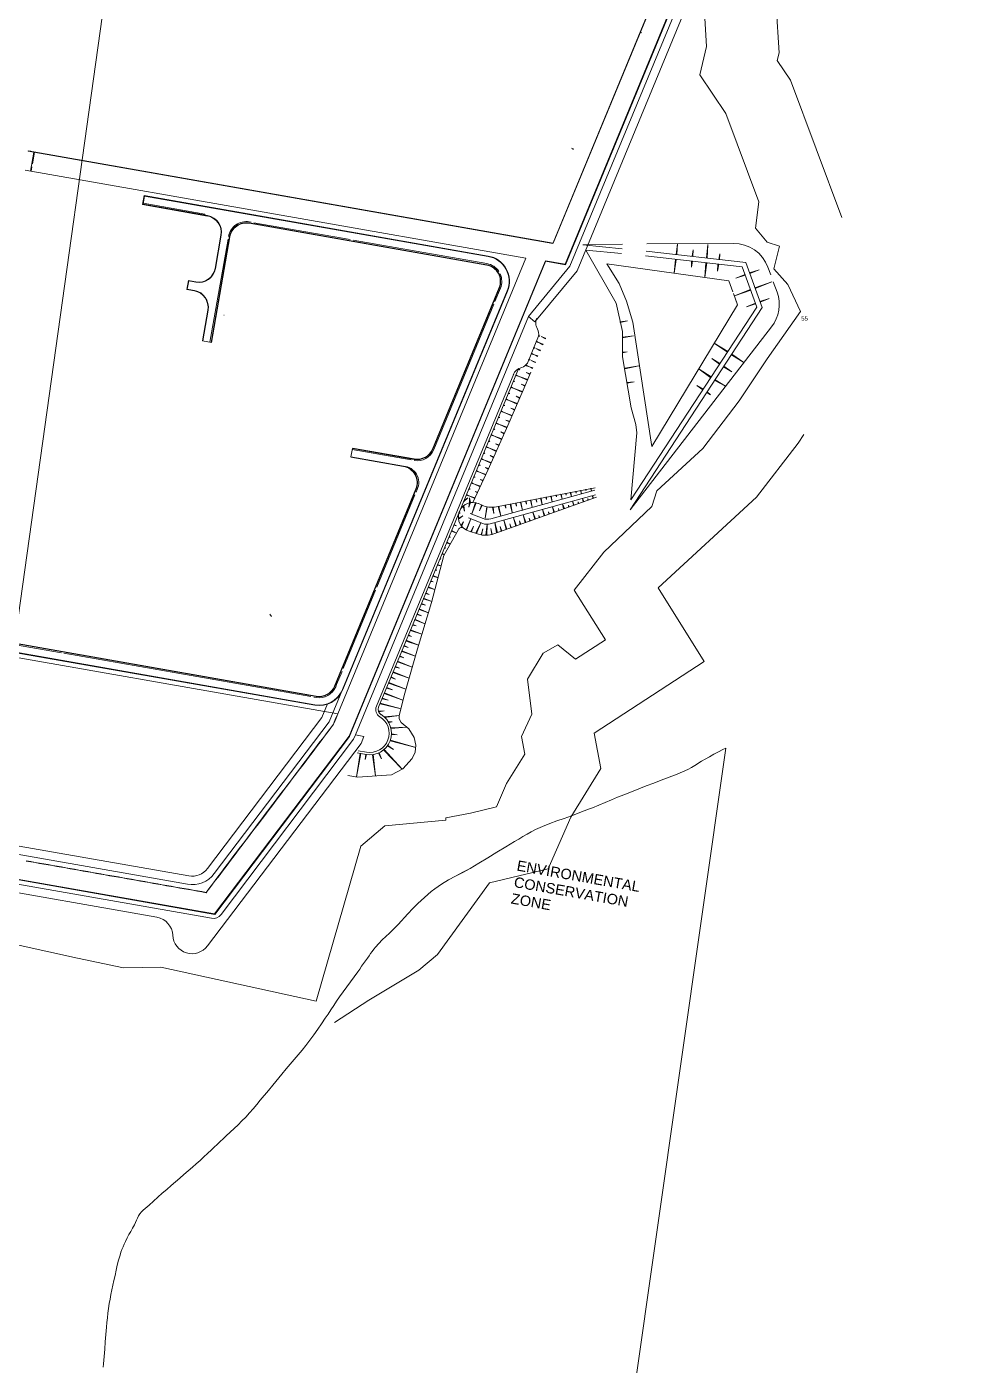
# Model space of a CAD drawing. Header units: metres. Extents: x 277863 to 282129, y 6130772 to 6135401.
# Drawn here: x 280518 to 280906, y 6132378 to 6132934 of the extents above; entities that cross this region are included whole.
import ezdxf

# ---------------------------------------------------------------- set-up
doc = ezdxf.new("R2010")
doc.units = ezdxf.units.M
doc.layers.add('_User Miscellaneous1', color=7, linetype='Continuous')
doc.layers.add('_User Miscellaneous2', color=7, linetype='Continuous')
doc.layers.add('Cadastre Land Parcels_SP_EXT', color=9, linetype='Continuous', lineweight=5)
doc.styles.get("Standard").update_dxf_attribs({"font": 'arial.ttf'})

# ---------------------------------------------------------------- blocks, each defined once
blk = doc.blocks.new('Site plan')
at = {"layer": '_User Miscellaneous2', "color": 253, "lineweight": 0}
for p, q in [((41.08, -235.75), (86.38, -126.19)), ((86.63, -126.06), (41.19, -235.95)), ((72.18, -139.55), (72.98, -139.69)), ((43.76, -187.65), (44.64, -188.01)), ((44.32, -187.88), (44.22, -188.11)), ((-180.94, -197.1), (-179.56, -189.22)), ((-179.27, -189.27), (-180.11, -194.1)), ((-180.32, -195.28), (-180.65, -197.15)), ((-48.61, -432.09), (32.99, -234.65)), ((-48.59, -431.59), (32.82, -234.62)), ((32.96, -234.5), (32.99, -234.33)), ((41.19, -235.95), (32.96, -234.5)), ((32.99, -234.33), (41.08, -235.75)), ((-100.57, -256.88), (-100.52, -256.86)), ((-81.56, -380.96), (-80.87, -381.94)), ((-55.13, -426.65), (-56.24, -428.12)), ((-56.16, -428.18), (-55.04, -426.7)), ((-54.78, -425.79), (-55.13, -426.65)), ((-55.04, -426.7), (-54.68, -425.83)), ((-54.07, -424.08), (-54.78, -425.79)), ((-54.68, -425.83), (-53.98, -424.12)), ((-104.47, -505.41), (-48.59, -431.59)), ((-48.45, -431.7), (-104.39, -505.6)), ((-59.51, -432.61), (-58.4, -431.13)), ((-58.4, -431.13), (-57.28, -429.66)), ((-56.24, -428.12), (-57.36, -429.6)), ((-57.28, -429.66), (-56.16, -428.18)), ((-48.45, -431.7), (-48.59, -431.59)), ((-67.41, -442.87), (-68.52, -444.34)), ((-68.44, -444.4), (-67.33, -442.93)), ((-76.34, -454.66), (-77.45, -456.14)), ((-77.37, -456.2), (-76.25, -454.72)), ((-78.57, -457.61), (-79.68, -459.09)), ((-79.6, -459.15), (-78.49, -457.67)), ((-77.45, -456.14), (-78.57, -457.61)), ((-78.49, -457.67), (-77.37, -456.2)), ((-104.39, -505.6), (-339.75, -464.24)), ((-339.72, -464.07), (-104.47, -505.41)), ((-86.38, -467.93), (-87.5, -469.41)), ((-87.42, -469.47), (-86.3, -467.99)), ((-97.54, -482.68), (-98.66, -484.15)), ((-100.81, -487.16), (-99.69, -485.69)), ((-98.66, -484.15), (-99.77, -485.63))]:
    blk.add_line(p, q, dxfattribs=at)
at = {"layer": '_User Miscellaneous2', "color": 251, "lineweight": 0}
for p, q in [((-90.17, -218.76), (8.5, -236.1)), ((-90.15, -218.61), (8.53, -235.95)), ((-90.07, -218.17), (-89.34, -218.3)), ((-88.16, -218.51), (-48.16, -225.54)), ((-106.39, -268.1), (-98.89, -225.4)), ((-105.95, -268.18), (-98.24, -224.3)), ((-104.28, -237.53), (-101.84, -223.67)), ((-104.13, -237.55), (-101.69, -223.69)), ((-46.98, -225.74), (8.61, -235.5)), ((-51.35, -412.26), (17.02, -246.83)), ((-51.21, -412.32), (17.16, -246.89)), ((-14.05, -312.46), (13.65, -245.44)), ((-13.91, -312.51), (13.79, -245.5)), ((11.93, -251.17), (14.2, -245.67)), ((-109.4, -267.58), (-107.15, -254.77)), ((-13.49, -312.69), (11.44, -252.37)), ((-45.98, -431.13), (25.83, -257.38)), ((-37.27, -419.23), (19.75, -281.25)), ((-47.87, -315.82), (-26.04, -319.66)), ((-47.32, -312.67), (-22.85, -316.97)), ((-47.22, -312.08), (-21.56, -316.59)), ((-54.72, -410.87), (-20.89, -329.02)), ((-54.58, -410.93), (-20.75, -329.07)), ((-37.1, -369.82), (-21.26, -331.47)), ((-20.8, -330.36), (-20.34, -329.24)), ((-51.04, -403.54), (-37.6, -371.02)), ((-211.62, -388.78), (-62.24, -415.03)), ((-211.72, -389.37), (-168.06, -397.04)), ((-211.64, -388.93), (-62.26, -415.17)), ((-167.08, -397.21), (-64.55, -415.22)), ((-63.27, -415.42), (-62.34, -415.59)), ((-44.89, -437.65), (-41.4, -438.27)), ((-115.15, -489.62), (-329.08, -452.03))]:
    blk.add_line(p, q, dxfattribs=at)
at = {"layer": '_User Miscellaneous2', "color": 254, "lineweight": 0}
for p, q in [((74.96, -227.27), (110.92, -227.14)), ((126.44, -240.17), (125.28, -236.99)), ((129.06, -247.34), (127.51, -243.11)), ((111.37, -249.02), (112.66, -252.55)), ((29.97, -265.67), (25.39, -276.76)), ((23.64, -288.03), (26.87, -280.57)), ((10, -343.52), (53.71, -331.49)), ((10.19, -341.44), (53.43, -329.54)), ((54.07, -332.41), (11.49, -347.66)), ((53.51, -328.51), (12.54, -336.45)), ((-3.01, -338.96), (-2.63, -337.99)), ((6.39, -335.68), (5.04, -335.04)), ((0.92, -341.01), (6.84, -343.35)), ((1.66, -339.15), (7.03, -341.27)), ((5.05, -347.77), (0.76, -346.38)), ((-41.57, -439.25), (-45.28, -438.6))]:
    blk.add_line(p, q, dxfattribs=at)
at = {"layer": '_User Miscellaneous2', "color": 251, "lineweight": 0, "extrusion": (0, 0, -1)}
blk.add_line((29.97, -265.67), (25.39, -276.76), dxfattribs=at)
at = {"layer": '_User Miscellaneous2', "color": 254, "lineweight": 0, "flags": 128}
for points in [[(-187.68, -517.93), (-161.43, -523.77), (-142.27, -527.81), (-126.75, -527.44), (-62.22, -541.58), (-43.81, -477.24), (-33.79, -468.82), (-8.41, -466.5), (-8.5, -465.57), (1.76, -463.59), (12.54, -460.98), (16.79, -451.24), (24.29, -439.09), (22.94, -431.71), (27.24, -422.44), (25.44, -407.91), (32.01, -397.12), (37.99, -393.77), (45.4, -399.66), (57.8, -391.59), (44.89, -370.99), (57.13, -355.25), (77.03, -336.29), (79.19, -329.77), (98.31, -312.18), (113.36, -292.51), (124.99, -275.08), (138.83, -255.33), (133.54, -244.23), (127.73, -237.73), (130.06, -228.27), (124.98, -226.55), (120.12, -220.72), (121.53, -209.89), (107.82, -173.18), (96.94, -157.21), (99.72, -145.39), (99.02, -133.68)], [(128.76, -128.64), (129.92, -147.98), (129.15, -151.23), (134.64, -159.3), (155.95, -216.34)], [(64.9, -227.45), (48.4, -227.75), (64.71, -229.33)], [(62.2, -251.97), (49.61, -229.88), (64.52, -231.32)], [(74.47, -232.28), (114.59, -236.86), (120.67, -253.51), (68.41, -333.49), (70.83, -305.68), (70.47, -302.31), (68.51, -295.36), (64.95, -274.24)], [(74.66, -230.29), (116.04, -234.99), (122.89, -253.78), (68.05, -337.63), (126.75, -261.76)], [(110.97, -247.92), (112.66, -252.55), (77.08, -311.42), (69.15, -259.85), (66.59, -251.05), (63.45, -243.72), (58.41, -235.64), (109.05, -242.67), (110.69, -247.17)], [(64.95, -274.24), (64.85, -263.69), (62.2, -251.97)], [(-36.35, -419.61), (-21.76, -384.31), (21.69, -279.17)], [(2.77, -334.62), (9.1, -320.95), (17.28, -302.7), (23.64, -288.03)], [(140.12, -306.44), (137.76, -309.96), (120.54, -332.48), (79.69, -370.05), (98.86, -400.63), (53.18, -430.39), (55.87, -445.03), (43.42, -465.18), (34.08, -486.63), (9.71, -492.52), (-11.87, -522.22), (-19.7, -528.8), (-40.43, -541.17), (-54.63, -550.53)], [(-49.14, -447.93), (-45.16, -448.7), (-31.02, -447.68), (-26.24, -445.19), (-22.37, -440.88), (-21.19, -438.22), (-20.93, -435.4), (-21.61, -432.14), (-23.78, -428.55), (-26.93, -425.97), (-27.77, -424.47), (-27.82, -423.14), (-25.74, -414.71), (-20.22, -395.36), (-14.4, -376.13), (-9.3, -356.61), (-3.17, -345.86)]]:
    blk.add_lwpolyline(points, dxfattribs=at)
at = {"layer": '_User Miscellaneous2', "color": 251, "lineweight": 0}
for points in [[(-13.11, -103.91), (31.55, -111.76, 0.414214), (38.48, -106.9), (40.44, -95.76, -0.414214), (49.12, -89.67), (93.76, -97.51, -0.479661), (99.77, -108.45), (95.86, -117.88), (46.01, -238.43), (28.53, -259.61), (25.83, -257.39), (42.98, -236.61), (90.57, -121.53, 0.351001), (87.78, -111.93)], [(-380.78, -356.21), (-380.25, -368.1), (-337.62, -449.96, 0.220331), (-329.69, -455.48), (-115.75, -493.07)], [(-121.82, -514.28, 0.702657), (-107.44, -518.71), (-43.66, -434.69), (-42.45, -431.75), (-45.98, -431.13), (-46.72, -432.93), (-101.8, -505.69, -0.281276), (-105.68, -507.22), (-341.72, -465.74, -0.233272), (-344.58, -463.65), (-390.23, -376), (-389.86, -384.28), (-360.22, -441.19)], [(-115.75, -493.07, 0.281276), (-104.6, -488.69), (-56.88, -425.65), (-51.35, -412.26)], [(-362.91, -451.55, 0.678319), (-359.89, -466.1), (-128.43, -506.77, -0.351), (-121.82, -514.28)]]:
    blk.add_lwpolyline(points, format="xyb", dxfattribs=at)
at = {"layer": '_User Miscellaneous2', "color": 253, "lineweight": 0}
for points in [[(-94.2, -102.71), (75.09, -132.45), (36.04, -226.93)], [(-94.18, -102.59), (75.24, -132.36), (36.15, -226.95)], [(-181.83, -188.64), (-181.87, -188.84), (35.92, -227.11)], [(-181.86, -188.82), (-181.83, -188.64), (36.17, -226.95)], [(-183.11, -196.72), (24.81, -233.25), (-53.36, -422.37), (-222.1, -392.72)], [(-53.98, -424.12), (-53.27, -422.41), (-53.36, -422.37), (-54.07, -424.08)], [(-59.59, -432.55), (-60.71, -434.02), (-61.83, -435.49), (-62.94, -436.97), (-64.06, -438.44), (-65.17, -439.92), (-66.29, -441.39), (-67.41, -442.87)], [(-67.33, -442.93), (-66.21, -441.45), (-65.09, -439.98), (-63.98, -438.5), (-62.86, -437.03), (-61.74, -435.56), (-60.63, -434.08), (-59.51, -432.61)], [(-57.36, -429.6), (-58.48, -431.07), (-59.59, -432.55)], [(-68.52, -444.34), (-69.64, -445.82), (-70.75, -447.29), (-71.87, -448.76), (-72.99, -450.24), (-74.1, -451.71), (-75.22, -453.19), (-76.34, -454.66)], [(-76.25, -454.72), (-75.14, -453.25), (-74.02, -451.77), (-72.91, -450.3), (-71.79, -448.83), (-70.67, -447.35), (-69.56, -445.88), (-68.44, -444.4)], [(-79.68, -459.09), (-80.8, -460.56), (-81.92, -462.03)], [(-81.84, -462.1), (-80.72, -460.62), (-79.6, -459.15)], [(-182.64, -483.45), (-180.82, -483.77), (-179, -484.09), (-177.18, -484.41), (-175.36, -484.73), (-173.54, -485.05), (-171.72, -485.37), (-169.89, -485.69), (-168.07, -486.01), (-166.25, -486.33), (-164.43, -486.65), (-162.61, -486.97), (-160.79, -487.29), (-158.97, -487.61), (-157.15, -487.93), (-155.32, -488.25), (-153.5, -488.57), (-151.68, -488.89), (-149.86, -489.21), (-148.04, -489.53), (-146.22, -489.85), (-144.4, -490.17), (-142.57, -490.49), (-140.75, -490.81), (-138.93, -491.13), (-137.11, -491.45), (-135.29, -491.77), (-133.47, -492.09), (-131.65, -492.41), (-129.82, -492.73), (-128, -493.05), (-126.18, -493.37), (-124.36, -493.69), (-122.54, -494.01), (-120.72, -494.33), (-118.9, -494.65), (-117.08, -494.97), (-115.25, -495.29), (-113.43, -495.61), (-111.61, -495.93), (-109.79, -496.25), (-107.94, -496.58), (-107.51, -496.01)], [(-106.47, -494.47), (-107.59, -495.95), (-107.98, -496.47), (-109.77, -496.15), (-111.59, -495.83), (-113.41, -495.51), (-115.24, -495.19), (-117.06, -494.87), (-118.88, -494.55), (-120.7, -494.23), (-122.52, -493.91), (-124.34, -493.59), (-126.16, -493.27), (-127.99, -492.95), (-129.81, -492.63), (-131.63, -492.31), (-133.45, -491.99), (-135.27, -491.67), (-137.09, -491.35), (-138.91, -491.03), (-140.74, -490.71), (-142.56, -490.39), (-144.38, -490.07), (-146.2, -489.75), (-148.02, -489.43), (-149.84, -489.11), (-151.66, -488.79), (-153.48, -488.47), (-155.31, -488.15), (-157.13, -487.83), (-158.95, -487.51), (-160.77, -487.19), (-162.59, -486.87), (-164.41, -486.55), (-166.23, -486.23), (-168.06, -485.91), (-169.88, -485.59), (-171.7, -485.27), (-173.52, -484.95), (-175.34, -484.63), (-177.16, -484.31), (-178.98, -483.99), (-180.81, -483.67), (-182.63, -483.35)], [(-81.92, -462.03), (-83.03, -463.51), (-84.15, -464.98), (-85.26, -466.46), (-86.38, -467.93)], [(-86.3, -467.99), (-85.18, -466.52), (-84.07, -465.04), (-82.95, -463.57), (-81.84, -462.1)], [(-87.5, -469.41), (-88.61, -470.88), (-89.73, -472.36), (-90.85, -473.83), (-91.96, -475.3), (-93.08, -476.78), (-94.19, -478.25), (-95.31, -479.73), (-96.43, -481.2), (-97.54, -482.68)], [(-97.46, -482.74), (-96.35, -481.26), (-95.23, -479.79), (-94.11, -478.31), (-93, -476.84), (-91.88, -475.37), (-90.76, -473.89), (-89.65, -472.42), (-88.53, -470.94), (-87.42, -469.47)], [(-99.69, -485.69), (-98.58, -484.21), (-97.46, -482.74)], [(-107.51, -496.01), (-106.39, -494.53), (-105.27, -493.06), (-104.16, -491.58), (-103.04, -490.11), (-101.93, -488.64), (-100.81, -487.16)], [(-99.77, -485.63), (-100.89, -487.1), (-102.01, -488.57), (-103.12, -490.05), (-104.24, -491.52), (-105.36, -493), (-106.47, -494.47)]]:
    blk.add_lwpolyline(points, dxfattribs=at)
at = {"layer": '_User Miscellaneous2', "color": 253, "lineweight": 0, "extrusion": (0, 0, -1)}
blk.add_lwpolyline([(180.93, -188.73), (180.95, -188.8), (180.85, -188.82), (180.83, -188.74)], dxfattribs=at)
at = {"layer": '_User Miscellaneous2', "color": 251, "lineweight": 0, "flags": 128}
for points in [[(-107.4, -215.74), (-134.35, -211), (-133.69, -207.27), (9.16, -232.37)], [(-107.38, -215.59), (-134.18, -210.88), (-133.57, -207.44), (9.13, -232.52)], [(-134.1, -210.44), (-108.48, -214.95), (-108.56, -215.38)], [(-107.3, -254.75), (-109.55, -267.55), (-105.8, -268.21), (-98.09, -224.32)], [(-112.86, -246.82), (-115.96, -246.28), (-115.3, -242.54), (-112.2, -243.08)], [(-112.83, -246.68), (-115.79, -246.16), (-115.18, -242.71), (-112.23, -243.23)], [(-26.01, -319.51), (-47.85, -315.67), (-47.24, -312.23), (-21.59, -316.74)], [(-342.02, -369.75), (-212.28, -392.55), (-62.9, -418.8)], [(-341.84, -369.63), (-212.25, -392.4), (-62.87, -418.65)], [(-54.17, -411.1), (-53.81, -410.24), (-51.54, -404.74)]]:
    blk.add_lwpolyline(points, dxfattribs=at)
at = {"layer": '_User Miscellaneous2', "color": 254, "lineweight": 0, "flags": 128}
for points in [[(87.49, -231.75), (87.12, -231.76), (87.74, -227.22)], [(100.03, -233.17), (99.74, -233.14), (100.33, -227.51)], [(94.11, -232.5), (93.81, -232.47), (94.25, -229.84)], [(105.13, -233.77), (104.83, -233.74), (105.27, -231.4)], [(87.2, -233.83), (86.91, -233.8), (86.41, -239.52)], [(93.9, -234.48), (93.61, -234.45), (93.5, -237.02)], [(99.86, -235.18), (99.56, -235.15), (99.04, -241.19)], [(104.88, -235.75), (104.52, -235.71), (104.4, -238.59)], [(117.63, -239.36), (117.74, -239.64), (121.57, -238.08)], [(115.76, -240.05), (115.86, -240.33), (111.92, -241.6)], [(119.89, -245.56), (120, -245.84), (126.94, -243.04)], [(118.02, -246.24), (118.12, -246.52), (111.33, -248.9)], [(121.95, -251.19), (122.05, -251.47), (125.73, -249.97)], [(120.07, -251.88), (120.17, -252.16), (116.39, -253.37)], [(63.95, -259.63), (63.97, -259.87), (66.97, -259.25)], [(30.03, -265.55), (30.14, -265.27), (30.61, -265.62)], [(32.87, -266.74), (32.99, -266.48), (31.08, -265.81)], [(64.89, -266.05), (64.87, -266.36), (69.45, -265.52)], [(27.98, -270.51), (28.09, -270.23), (28.56, -270.58)], [(30.73, -271.67), (30.86, -271.41), (28.98, -270.76)], [(29, -268.02), (29.12, -267.75), (30.42, -268.44)], [(31.79, -269.17), (31.92, -268.91), (30.42, -268.44)], [(64.98, -272.19), (64.96, -272.46), (66.86, -272.05)], [(108.63, -271.96), (108.46, -272.21), (103.02, -268.5)], [(24.52, -277.8), (24.76, -277.57), (26.31, -278.37)], [(25.92, -275.48), (26.04, -275.2), (26.5, -275.55)], [(28.6, -276.6), (28.72, -276.34), (26.93, -275.72)], [(26.95, -272.99), (27.07, -272.71), (28.37, -273.41)], [(29.66, -274.11), (29.79, -273.84), (28.37, -273.41)], [(105.36, -276.96), (105.2, -277.21), (101.96, -274.9)], [(110.3, -273.03), (110.13, -273.29), (115.3, -276.49)], [(20.56, -281.92), (20.67, -281.64), (22.05, -282.37)], [(21.58, -279.44), (21.7, -279.16), (22.24, -279.54)], [(25.4, -283.91), (25.53, -283.65), (22.05, -282.37)], [(26.47, -281.47), (26.59, -281.21), (24.95, -280.66)], [(27.52, -279.03), (27.64, -278.77), (26.31, -278.37)], [(65.8, -278.84), (65.85, -279.13), (71.66, -277.94)], [(101.71, -282.53), (101.51, -282.84), (96.67, -279.29)], [(107.01, -278.06), (106.85, -278.31), (110.26, -280.35)], [(18.5, -286.88), (18.62, -286.6), (19.92, -287.3)], [(19.53, -284.41), (19.64, -284.13), (20.11, -284.48)], [(23.27, -288.85), (23.39, -288.59), (19.92, -287.3)], [(24.33, -286.41), (24.46, -286.15), (22.82, -285.6)], [(66.73, -284.8), (66.78, -285.1), (69.69, -284.53)], [(98.39, -287.62), (98.22, -287.87), (95.69, -286.12)], [(100.03, -288.77), (99.86, -289.02), (101.42, -289.9)], [(103.34, -283.7), (103.18, -283.95), (107.63, -286.42)], [(15.42, -294.35), (15.53, -294.08), (16, -294.43)], [(16.45, -291.85), (16.57, -291.57), (17.87, -292.27)], [(17.48, -289.37), (17.59, -289.09), (18.06, -289.44)], [(21.13, -293.78), (21.26, -293.52), (17.87, -292.27)], [(22.2, -291.34), (22.32, -291.08), (20.69, -290.53)], [(13.37, -299.32), (13.48, -299.04), (13.95, -299.39)], [(14.39, -296.83), (14.51, -296.55), (15.81, -297.25)], [(18.99, -298.73), (19.12, -298.47), (15.81, -297.25)], [(20.05, -296.29), (20.17, -296.03), (18.56, -295.48)], [(11.32, -304.26), (11.44, -303.98), (11.91, -304.33)], [(12.34, -301.79), (12.46, -301.52), (13.76, -302.21)], [(16.85, -303.65), (16.97, -303.39), (13.76, -302.21)], [(15.75, -306.1), (15.86, -305.84), (14.45, -305.38)], [(17.92, -301.21), (18.04, -300.95), (16.51, -300.45)], [(9.27, -309.23), (9.38, -308.96), (9.85, -309.31)], [(10.3, -306.73), (10.42, -306.46), (11.72, -307.15)], [(14.67, -308.54), (14.78, -308.27), (11.72, -307.15)], [(13.55, -311.02), (13.67, -310.76), (12.11, -310.24)], [(6.2, -316.66), (6.31, -316.38), (7.61, -317.08)], [(7.22, -314.18), (7.34, -313.9), (7.8, -314.25)], [(8.24, -311.71), (8.36, -311.43), (9.66, -312.13)], [(12.47, -313.46), (12.59, -313.19), (9.66, -312.13)], [(11.34, -315.9), (11.46, -315.64), (10, -315.16)], [(4.14, -321.63), (4.26, -321.35), (5.56, -322.05)], [(5.17, -319.15), (5.28, -318.87), (5.75, -319.23)], [(8.02, -323.23), (8.14, -322.97), (5.56, -322.05)], [(10.27, -318.34), (10.39, -318.07), (7.61, -317.08)], [(9.14, -320.81), (9.26, -320.55), (7.95, -320.14)], [(2.1, -326.58), (2.21, -326.31), (3.51, -327)], [(3.12, -324.11), (3.24, -323.83), (3.7, -324.18)], [(5.78, -328.1), (5.89, -327.83), (3.51, -327)], [(6.9, -325.69), (7.03, -325.43), (5.83, -325.06)], [(-1.11, -334.35), (-0.88, -333.79), (0.68, -332.66)], [(0.04, -331.57), (0.15, -331.29), (1.45, -331.98)], [(1.06, -329.09), (1.18, -328.81), (1.64, -329.16)], [(1.73, -334.71), (1.32, -334.84), (1.44, -332.76)], [(3.52, -333), (3.65, -332.74), (1.45, -331.98)], [(4.64, -330.58), (4.76, -330.32), (3.76, -330.03)], [(28.87, -333.28), (29.11, -333.24), (29.26, -334.52)], [(30.87, -332.89), (31.11, -332.85), (31.55, -335.57)], [(33.07, -332.47), (33.32, -332.42), (33.4, -333.37)], [(35.08, -332.08), (35.32, -332.03), (35.68, -334.4)], [(37.24, -331.66), (37.49, -331.61), (37.53, -332.34)], [(39.25, -331.27), (39.49, -331.23), (39.79, -333.28)], [(41.23, -330.89), (41.47, -330.84), (41.52, -331.57)], [(43.23, -330.5), (43.47, -330.45), (43.72, -332.2)], [(45.42, -330.08), (45.66, -330.03), (45.7, -330.76)], [(47.42, -329.69), (47.66, -329.64), (47.85, -331.1)], [(48.54, -334.38), (48.83, -334.28), (48.28, -332.97)], [(49.58, -329.27), (49.83, -329.22), (49.82, -329.71)], [(50.56, -333.66), (50.81, -333.57), (50.55, -333.02)], [(51.59, -328.88), (51.83, -328.83), (51.96, -330)], [(52.61, -332.92), (52.9, -332.82), (52.46, -331.8)], [(-3.05, -339.03), (-2.93, -338.75), (-2.47, -339.11)], [(-1.19, -336.12), (-0.94, -335.91), (-0.67, -338.21)], [(1.32, -334.84), (1.73, -334.71), (1.08, -336.53)], [(4.1, -334.77), (3.82, -334.7), (2.31, -339.41)], [(6.33, -335.7), (6.57, -335.82), (5.49, -338.13)], [(8.51, -336.4), (8.75, -336.45), (7.93, -341.18)], [(10.95, -336.62), (11.22, -336.61), (11.43, -339.15)], [(13.25, -336.31), (13.49, -336.26), (14.38, -340.29)], [(16.11, -335.76), (16.35, -335.71), (16.5, -336.99)], [(18.28, -335.33), (18.52, -335.29), (19.11, -338.8)], [(20.48, -334.91), (20.72, -334.86), (20.88, -336.15)], [(22.49, -334.52), (22.73, -334.47), (23.31, -337.99)], [(24.63, -334.1), (24.88, -334.06), (25.03, -335.34)], [(26.64, -333.72), (26.88, -333.67), (27.36, -336.65)], [(28.43, -341.59), (28.72, -341.49), (27.64, -338.62)], [(32.37, -340.18), (32.66, -340.07), (31.68, -337.56)], [(34.34, -339.47), (34.6, -339.38), (34.23, -338.54)], [(36.4, -338.73), (36.69, -338.63), (35.8, -336.38)], [(38.41, -338.01), (38.66, -337.92), (38.3, -337.08)], [(40.46, -337.28), (40.75, -337.17), (39.97, -335.21)], [(42.5, -336.55), (42.76, -336.46), (42.46, -335.8)], [(44.55, -335.81), (44.85, -335.71), (44.19, -334.1)], [(46.49, -335.12), (46.74, -335.03), (46.46, -334.41)], [(-5.11, -344.01), (-4.99, -343.73), (-4, -344.35)], [(-3.25, -341.2), (-3.2, -341.59), (-1.38, -340.11)], [(-2.1, -344.16), (-1.89, -344.54), (-1.13, -342.69)], [(-0.08, -345.99), (0.18, -346.07), (1.86, -341.38)], [(1.97, -346.75), (2.23, -346.83), (3.02, -344.41)], [(4.04, -347.42), (4.33, -347.51), (6.03, -343.03)], [(8.21, -348.25), (8.52, -348.24), (8.69, -343.7)], [(12.64, -347.23), (12.94, -347.14), (11.85, -343.01)], [(16.6, -345.83), (16.89, -345.73), (15.57, -341.99)], [(18.49, -345.16), (18.74, -345.06), (18.16, -343.43)], [(20.54, -344.42), (20.83, -344.31), (19.62, -340.95)], [(22.43, -343.74), (22.69, -343.65), (22.19, -342.32)], [(24.48, -343.01), (24.78, -342.9), (23.64, -339.83)], [(26.37, -342.33), (26.63, -342.24), (26.2, -341.17)], [(30.32, -340.91), (30.57, -340.82), (30.21, -339.98)], [(-7.16, -348.98), (-7.04, -348.7), (-6.58, -349.05)], [(-6.13, -346.49), (-6.02, -346.21), (-4.05, -347.41)], [(6.16, -348.05), (6.42, -348.1), (6.95, -345.61)], [(10.58, -347.94), (10.84, -347.87), (10.23, -345.39)], [(14.54, -346.57), (14.8, -346.48), (14.15, -344.6)], [(-9.05, -353.55), (-8.93, -353.27), (-8.6, -353.57)], [(-8.16, -351.41), (-8.05, -351.13), (-6.67, -351.89)], [(-11.97, -360.63), (-11.86, -360.35), (-10.54, -360.94)], [(-10.96, -358.18), (-10.84, -357.9), (-10.51, -358.19)], [(-10.08, -356.04), (-9.96, -355.76), (-9.3, -356.22)], [(-13.89, -365.26), (-13.77, -364.98), (-11.7, -365.88)], [(-12.86, -362.76), (-12.74, -362.48), (-12.17, -362.78)], [(-16.86, -372.46), (-16.75, -372.18), (-15.43, -372.78)], [(-15.79, -369.86), (-15.67, -369.58), (-13.1, -370.69)], [(-14.77, -367.39), (-14.65, -367.11), (-13.66, -367.58)], [(-18.67, -376.83), (-18.55, -376.55), (-16.83, -377.32)], [(-17.79, -374.69), (-17.67, -374.41), (-14.3, -375.74)], [(-21.38, -383.39), (-21.26, -383.11), (-17.11, -385.06)], [(-20.46, -381.15), (-20.34, -380.87), (-18.62, -381.64)], [(-19.57, -379.02), (-19.46, -378.74), (-15.7, -380.43)], [(-23.19, -387.76), (-23.07, -387.48), (-18.37, -389.36)], [(-22.26, -385.52), (-22.15, -385.24), (-20.83, -385.85)], [(-25.88, -394.27), (-25.76, -393.99), (-24.04, -394.76)], [(-24.99, -392.13), (-24.88, -391.85), (-19.81, -393.88)], [(-24.07, -389.9), (-23.95, -389.62), (-22.64, -390.22)], [(-27.66, -398.59), (-27.55, -398.31), (-25.83, -399.08)], [(-26.78, -396.46), (-26.66, -396.18), (-21.11, -398.41)], [(-30.39, -405.2), (-30.28, -404.92), (-23.74, -407.56)], [(-29.47, -402.96), (-29.35, -402.68), (-27.63, -403.45)], [(-28.59, -400.83), (-28.47, -400.55), (-22.41, -402.99)], [(-32.22, -409.62), (-32.11, -409.34), (-25.08, -412.18)], [(-31.27, -407.33), (-31.16, -407.05), (-29.41, -407.93)], [(-34.9, -416.09), (-34.78, -415.81), (-32.37, -416.75)], [(-34, -413.93), (-33.88, -413.65), (-26.25, -416.69)], [(-33.1, -411.76), (-32.99, -411.48), (-30.58, -412.41)], [(-36.32, -421.56), (-36.39, -421.27), (-34.05, -421.09)], [(-35.76, -418.19), (-35.65, -417.91), (-27.06, -420.31)], [(-33.85, -423.84), (-34.07, -423.64), (-27.85, -423.11)], [(-32.18, -425.96), (-32.34, -425.71), (-30.67, -425.61)], [(-31.58, -433.53), (-31.48, -433.24), (-20.97, -436.28)], [(-31.22, -428.47), (-31.3, -428.18), (-24.8, -427.84)], [(-31.03, -430.92), (-31.02, -430.61), (-28.63, -431.11)], [(-43.99, -438.83), (-43.69, -438.88), (-45.52, -448.56)], [(-36.43, -438.64), (-36.15, -438.52), (-35.1, -441.02)], [(-34.33, -437.36), (-34.09, -437.17), (-26.77, -445.25)], [(-32.73, -435.67), (-32.56, -435.43), (-30.14, -437.14)], [(-41.73, -439.22), (-41.43, -439.27), (-41.92, -441.26)], [(-38.96, -439.32), (-38.66, -439.29), (-37.65, -448.04)]]:
    blk.add_lwpolyline(points, close=True, dxfattribs=at)
at = {"layer": '_User Miscellaneous2', "color": 251, "lineweight": 0}
blk.add_lwpolyline([(-57.57, -418.16), (-59.94, -423.9), (-107.39, -486.57)], dxfattribs=at)
for centre, radius, start, end in [((-108.59, -222.48), 6.85, 350.0454, 80.0454), ((-108.59, -222.48), 7, 350.0454, 80.0454), ((-91.36, -225.51), 7.45, 80.0454, 170.0454), ((-91.36, -225.51), 7, 80.0454, 170.0454), ((-91.36, -225.51), 6.85, 80.0454, 170.0454), ((7.32, -242.83), 10.5, 337.5454, 80.0454), ((7.32, -242.83), 10.65, 337.5454, 80.0454), ((-111.02, -236.34), 7, 260.0454, 350.0454), ((-111.02, -236.34), 6.85, 260.0454, 350.0454), ((7.32, -242.83), 6.85, 337.5454, 80.0454), ((7.32, -242.83), 7, 337.5454, 80.0454), ((7.32, -242.83), 7.45, 33.4107, 80.0454), ((7.32, -242.83), 7.45, 337.5454, 24.1718), ((-114.04, -253.57), 6.85, 350.0454, 80.0454), ((-114.04, -253.57), 7, 350.0454, 80.0454), ((-20.38, -309.84), 7.45, 260.0454, 337.5454), ((-20.38, -309.84), 7, 260.0454, 337.5454), ((-20.38, -309.84), 6.85, 260.0454, 337.5454), ((-27.22, -326.4), 6.85, 337.5454, 80.0454), ((-27.22, -326.4), 7, 337.5454, 80.0454), ((-26.59, -326.37), 6.88, 335.2624, 85.1919), ((-61.05, -408.25), 7, 260.0454, 337.5454), ((-61.05, -408.25), 6.85, 260.0454, 337.5454), ((-61.05, -408.25), 10.65, 260.0454, 337.5454), ((-61.05, -408.25), 10.5, 260.0454, 337.5454), ((-61.05, -408.25), 7.45, 260.0454, 337.5454), ((-61.05, -408.25), 10.5, 289.3557, 337.5454), ((-34.04, -420.57), 3.5, 157.5454, 238.6993), ((-40.01, -430.39), 8, 260.0454, 58.6993), ((-113.77, -481.75), 8, 260.0341, 322.874)]:
    blk.add_arc(centre, radius, start, end, dxfattribs=at)
at = {"layer": '_User Miscellaneous2', "color": 254, "lineweight": 0}
for centre, radius, start, end in [((111.2, -242.13), 14.99, 20.0454, 91.0472), ((114.97, -252.48), 14.99, 321.7583, 20.0454), ((33.56, -260.08), 4.68, 195.7954, 213.3986), ((25.58, -264.62), 4.52, 346.4719, 25.7066), ((21.54, -274.41), 4.52, 289.3841, 328.6188), ((23.98, -283.26), 4.68, 101.6921, 119.2953), ((2.8, -340.67), 6.06, 68.3328, 153.7119), ((10.64, -326.63), 10, 244.8434, 280.9663), ((2.73, -340.71), 6, 163.0516, 250.7798), ((8.68, -338.7), 5, 248.4837, 285.3823), ((8.86, -336.62), 5, 248.4837, 285.3823), ((-1.95, -346.32), 1.3, 47.9824, 159.5285), ((8.12, -338.25), 10, 252.124, 289.7141), ((-34, -420.55), 2.54, 158.0503, 238.1943), ((-40.01, -430.39), 9, 260.0492, 58.6993)]:
    blk.add_arc(centre, radius, start, end, dxfattribs=at)
at = {"layer": '_User Miscellaneous2', "color": 251, "lineweight": 0, "extrusion": (0, 0, -1)}
for centre, radius, start, end in [((-33.56, -260.08), 4.68, 326.6014, 25.3675), ((-25.58, -264.62), 4.52, 154.2934, 193.5281), ((-21.54, -274.41), 4.52, 211.3812, 250.6159), ((-23.98, -283.26), 4.68, 19.5418, 78.3079)]:
    blk.add_arc(centre, radius, start, end, dxfattribs=at)
at = {"layer": '_User Miscellaneous2', "color": 253, "lineweight": 0, "insert": (21.5, -483.12), "char_height": 4.3002, "width": 50.7448, "attachment_point": 1, "rotation": 350.0341, "line_spacing_factor": 0.968573}
blk.add_mtext('ENVIRONMENTAL\\PCONSERVATION\\PZONE', dxfattribs=at)

msp = doc.modelspace()

# ---------------------------------------------------------------- linework, layer by layer
at = {"layer": 'Cadastre Land Parcels_SP_EXT', "linetype": 'Continuous'}
for points in [[(280916.73, 6133523.36), (280856.05, 6133443.83), (280842.06, 6133425.49), (280834.48, 6133415.57), (280735.78, 6133283.76), (280565.59, 6133056.48), (280509.57, 6132655.71), (280286.52, 6132686.68), (280279.81, 6132677.76), (280090.07, 6132429.2), (280313.22, 6132397.41), (280298.46, 6132293.82)], [(280549.36, 6132377.29), (280549.52, 6132378.62), (280549.82, 6132381.66), (280550.05, 6132384.71), (280550.27, 6132387.76), (280550.5, 6132390.8), (280550.77, 6132393.85), (280550.98, 6132395.81), (280551.18, 6132397.76), (280551.41, 6132399.72), (280551.65, 6132401.67), (280551.94, 6132403.62), (280552.28, 6132405.54), (280552.65, 6132407.46), (280553.06, 6132409.38), (280553.47, 6132411.29), (280553.9, 6132413.2), (280554.35, 6132415.34), (280554.79, 6132417.47), (280555.26, 6132419.6), (280555.79, 6132421.71), (280556.41, 6132423.78), (280556.81, 6132424.94), (280557.23, 6132426.09), (280557.68, 6132427.23), (280558.15, 6132428.36), (280558.64, 6132429.48), (280559.33, 6132430.88), (280560.09, 6132432.26), (280560.87, 6132433.62), (280561.65, 6132434.99), (280562.4, 6132436.37), (280562.84, 6132437.29), (280563.24, 6132438.23), (280563.65, 6132439.16), (280564.11, 6132440.06), (280564.65, 6132440.9), (280565.32, 6132441.69), (280566.07, 6132442.42), (280566.87, 6132443.11), (280567.68, 6132443.79), (280568.48, 6132444.48), (280570.29, 6132446.14), (280572.13, 6132447.78), (280573.97, 6132449.42), (280575.82, 6132451.04), (280577.67, 6132452.66), (280579.43, 6132454.18), (280581.2, 6132455.69), (280582.97, 6132457.2), (280584.74, 6132458.71), (280586.49, 6132460.24), (280588.07, 6132461.66), (280589.65, 6132463.09), (280591.22, 6132464.52), (280592.78, 6132465.97), (280594.34, 6132467.42), (280595.57, 6132468.57), (280596.8, 6132469.73), (280598.03, 6132470.89), (280599.25, 6132472.05), (280600.47, 6132473.21), (280602.12, 6132474.77), (280603.78, 6132476.32), (280605.42, 6132477.88), (280607.05, 6132479.46), (280608.63, 6132481.08), (280610.18, 6132482.78), (280611.7, 6132484.52), (280613.19, 6132486.29), (280614.67, 6132488.07), (280618.03, 6132492.07), (280619.89, 6132494.31), (280623.59, 6132498.81), (280625.45, 6132501.05), (280627.08, 6132502.98), (280628.73, 6132504.9), (280630.37, 6132506.82), (280631.99, 6132508.76), (280633.56, 6132510.73), (280635.25, 6132512.94), (280636.88, 6132515.2), (280638.49, 6132517.47), (280640.07, 6132519.77), (280641.65, 6132522.06), (280642.83, 6132523.83), (280643.99, 6132525.62), (280645.15, 6132527.4), (280646.32, 6132529.18), (280647.51, 6132530.94), (280649.01, 6132533.05), (280650.54, 6132535.13), (280652.09, 6132537.2), (280653.64, 6132539.27), (280655.16, 6132541.36), (280655.95, 6132542.5), (280656.74, 6132543.63), (280657.53, 6132544.77), (280658.32, 6132545.9), (280659.12, 6132547.03), (280659.79, 6132547.96), (280660.45, 6132548.9), (280661.11, 6132549.82), (280661.8, 6132550.74), (280662.51, 6132551.63), (280663.86, 6132553.16), (280665.3, 6132554.61), (280666.8, 6132556.03), (280668.3, 6132557.44), (280669.76, 6132558.87), (280671.84, 6132561.03), (280675.92, 6132565.41), (280677.99, 6132567.56), (280680.12, 6132569.65), (280681.48, 6132570.93), (280682.85, 6132572.21), (280684.23, 6132573.46), (280685.65, 6132574.67), (280687.1, 6132575.83), (280689.86, 6132577.74), (280692.77, 6132579.45), (280695.76, 6132581.05), (280698.77, 6132582.64), (280701.73, 6132584.28), (280705.45, 6132586.49), (280709.14, 6132588.71), (280712.83, 6132590.95), (280716.53, 6132593.18), (280720.25, 6132595.38), (280721.97, 6132596.4), (280723.68, 6132597.44), (280725.4, 6132598.46), (280727.14, 6132599.45), (280728.91, 6132600.38), (280731.82, 6132601.71), (280734.8, 6132602.88), (280737.84, 6132603.96), (280740.88, 6132605.01), (280743.9, 6132606.12), (280745.64, 6132606.78), (280747.38, 6132607.45), (280749.12, 6132608.11), (280750.86, 6132608.78), (280752.6, 6132609.46), (280755.21, 6132610.52), (280757.82, 6132611.6), (280760.42, 6132612.7), (280763.02, 6132613.79), (280765.63, 6132614.86), (280768.71, 6132616.09), (280771.8, 6132617.29), (280774.89, 6132618.49), (280777.98, 6132619.69), (280781.07, 6132620.91), (280783.3, 6132621.76), (280785.55, 6132622.59), (280787.79, 6132623.44), (280790, 6132624.35), (280792.16, 6132625.36), (280793.62, 6132626.15), (280795.05, 6132626.99), (280797.89, 6132628.74), (280799.33, 6132629.58), (280801.17, 6132630.61), (280803.02, 6132631.61), (280804.88, 6132632.61), (280806.74, 6132633.6), (280807.87, 6132634.21), (280750.16, 6132229.47)], [(280750.16, 6132229.47), (280807.87, 6132634.21), (280806.73, 6132633.6), (280804.87, 6132632.61), (280803.02, 6132631.61), (280801.17, 6132630.61), (280799.33, 6132629.58), (280797.89, 6132628.73), (280795.05, 6132626.99), (280793.62, 6132626.15), (280792.16, 6132625.36), (280790, 6132624.35), (280787.79, 6132623.44), (280785.55, 6132622.59), (280783.31, 6132621.76), (280781.07, 6132620.91), (280777.98, 6132619.69), (280774.89, 6132618.49), (280771.8, 6132617.29), (280768.71, 6132616.09), (280765.63, 6132614.86), (280763.02, 6132613.79), (280760.42, 6132612.7), (280757.82, 6132611.6), (280755.21, 6132610.52), (280752.59, 6132609.46), (280750.86, 6132608.78), (280749.12, 6132608.11), (280747.38, 6132607.45), (280745.64, 6132606.78), (280743.9, 6132606.12), (280740.88, 6132605.01), (280737.84, 6132603.96), (280734.81, 6132602.88), (280731.82, 6132601.71), (280728.91, 6132600.38), (280727.14, 6132599.45), (280725.4, 6132598.46), (280723.68, 6132597.44), (280721.97, 6132596.4), (280720.25, 6132595.38), (280716.53, 6132593.18), (280712.84, 6132590.95), (280709.14, 6132588.71), (280705.45, 6132586.49), (280701.73, 6132584.28), (280698.77, 6132582.63), (280695.76, 6132581.05), (280692.77, 6132579.45), (280689.86, 6132577.74), (280687.1, 6132575.83), (280685.65, 6132574.67), (280684.23, 6132573.46), (280682.85, 6132572.21), (280681.48, 6132570.93), (280680.12, 6132569.65), (280677.99, 6132567.56), (280675.92, 6132565.41), (280671.84, 6132561.03), (280669.76, 6132558.87), (280668.3, 6132557.44), (280666.8, 6132556.03), (280665.3, 6132554.61), (280663.86, 6132553.16), (280662.51, 6132551.63), (280661.8, 6132550.74), (280661.11, 6132549.82), (280660.45, 6132548.9), (280659.79, 6132547.96), (280659.12, 6132547.03), (280658.32, 6132545.9), (280657.53, 6132544.77), (280656.74, 6132543.63), (280655.95, 6132542.5), (280655.16, 6132541.37), (280653.64, 6132539.27), (280652.09, 6132537.2), (280650.54, 6132535.13), (280649.01, 6132533.05), (280647.51, 6132530.94), (280646.32, 6132529.18), (280645.15, 6132527.4), (280643.99, 6132525.62), (280642.83, 6132523.83), (280641.65, 6132522.06), (280640.07, 6132519.77), (280638.49, 6132517.47), (280636.88, 6132515.2), (280635.25, 6132512.94), (280633.56, 6132510.73), (280631.99, 6132508.76), (280630.37, 6132506.82), (280628.73, 6132504.9), (280627.08, 6132502.98), (280625.45, 6132501.05), (280623.59, 6132498.81), (280619.89, 6132494.31), (280618.03, 6132492.07), (280614.67, 6132488.07), (280613.19, 6132486.29), (280611.7, 6132484.52), (280610.18, 6132482.78), (280608.63, 6132481.08), (280607.05, 6132479.46), (280605.42, 6132477.88), (280603.78, 6132476.32), (280602.12, 6132474.77), (280600.47, 6132473.21), (280599.25, 6132472.05), (280598.03, 6132470.89), (280596.8, 6132469.73), (280595.57, 6132468.57), (280594.34, 6132467.41), (280592.78, 6132465.97), (280591.22, 6132464.52), (280589.65, 6132463.09), (280588.07, 6132461.66), (280586.49, 6132460.24), (280584.74, 6132458.71), (280582.97, 6132457.2), (280581.2, 6132455.69), (280579.43, 6132454.18), (280577.67, 6132452.66), (280575.82, 6132451.04), (280573.97, 6132449.42), (280572.13, 6132447.78), (280570.29, 6132446.14), (280568.48, 6132444.48), (280567.68, 6132443.79), (280566.87, 6132443.11), (280566.07, 6132442.42), (280565.32, 6132441.69), (280564.65, 6132440.9), (280564.11, 6132440.06), (280563.65, 6132439.16), (280563.24, 6132438.23), (280562.84, 6132437.29), (280562.4, 6132436.37), (280561.65, 6132434.99), (280560.87, 6132433.62), (280560.09, 6132432.26), (280559.33, 6132430.88), (280558.64, 6132429.48), (280558.15, 6132428.36), (280557.68, 6132427.23), (280557.23, 6132426.09), (280556.81, 6132424.94), (280556.41, 6132423.78), (280555.79, 6132421.7), (280555.26, 6132419.6), (280554.79, 6132417.47), (280554.35, 6132415.34), (280553.9, 6132413.2), (280553.47, 6132411.29), (280553.06, 6132409.38), (280552.65, 6132407.46), (280552.28, 6132405.54), (280551.94, 6132403.62), (280551.65, 6132401.67), (280551.4, 6132399.72), (280551.18, 6132397.76), (280550.98, 6132395.81), (280550.77, 6132393.85), (280550.49, 6132390.8), (280550.27, 6132387.76), (280550.05, 6132384.71), (280549.82, 6132381.66), (280549.52, 6132378.62), (280549.36, 6132377.29)]]:
    msp.add_lwpolyline(points, dxfattribs=at)
msp.add_lwpolyline([(280565.59, 6133056.48), (280286.52, 6132686.68), (280509.57, 6132655.71), (280565.59, 6133056.48)], close=True, dxfattribs=at)

# ---------------------------------------------------------------- block references
at = {"layer": '_User Miscellaneous1'}
msp.add_blockref('Site plan', (280700.14, 6133070.77), dxfattribs=at)

# ---------------------------------------------------------------- texts
at = {"layer": 'Cadastre Land Parcels_SP_EXT'}
msp.add_text('55', height=1.8, dxfattribs=at).set_placement((280839.24, 6132811.59))

doc.saveas('drawing.dxf')
